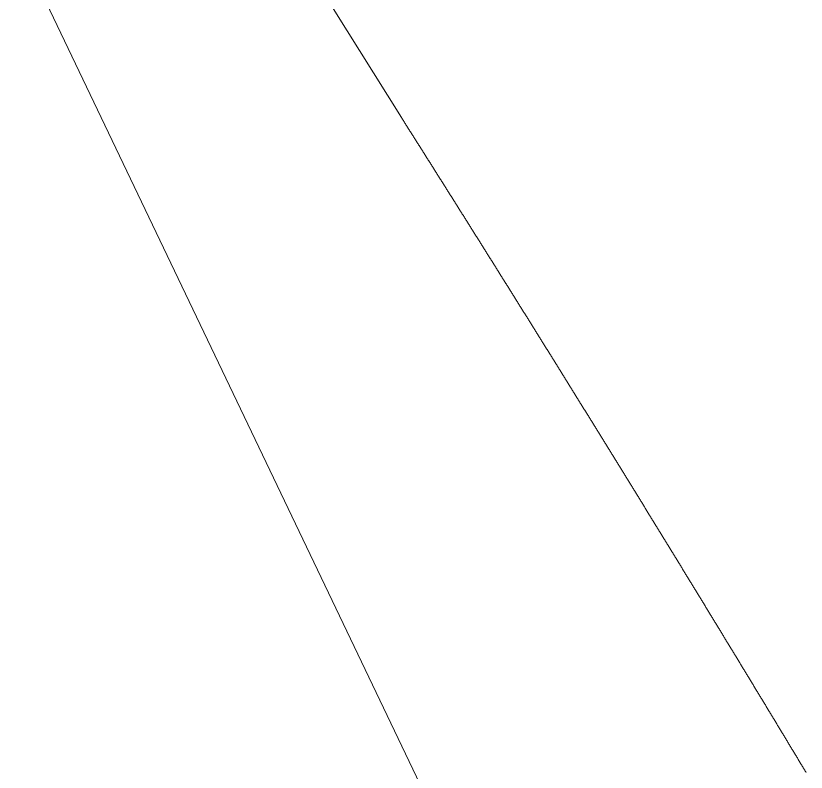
# Model space of a CAD drawing. Extents: x 174934 to 192674, y 648863 to 672607.
# Drawn here: x 179963.3 to 180046.3, y 661620.1 to 661699.5 of the extents above; entities that cross this region are included whole.
import ezdxf

# ---------------------------------------------------------------- set-up
doc = ezdxf.new("R2010")
doc.units = 0
doc.layers.add('pgesher', color=7, linetype='Continuous', lineweight=0)

msp = doc.modelspace()

# ---------------------------------------------------------------- linework, layer by layer
at = {"layer": 'pgesher', "flags": 128}
for points in [[(179878.607, 661884.586), (180022.654, 661583.37)], [(180046.263, 661620.044), (180046.211, 661620.13), (180046.16, 661620.215), (180046.108, 661620.301), (180046.056, 661620.386), (180046.005, 661620.472), (180045.953, 661620.558), (180045.902, 661620.643), (180045.85, 661620.729), (180045.798, 661620.815), (180045.747, 661620.9), (180045.695, 661620.986), (180045.643, 661621.072), (180045.592, 661621.157), (180045.54, 661621.243), (180045.489, 661621.329), (180045.437, 661621.414), (180045.385, 661621.5), (180045.334, 661621.586), (180045.282, 661621.671), (180045.23, 661621.757), (180045.179, 661621.842), (180045.127, 661621.928), (180045.075, 661622.014), (180045.024, 661622.099), (180044.972, 661622.185), (180044.921, 661622.271), (180044.869, 661622.356), (180044.817, 661622.442), (180044.766, 661622.527), (180044.714, 661622.613), (180044.662, 661622.699), (180044.611, 661622.784), (180044.559, 661622.87), (180044.507, 661622.956), (180044.456, 661623.041), (180044.404, 661623.127), (180044.352, 661623.212), (180044.3, 661623.298), (180044.249, 661623.384), (180044.197, 661623.469), (180044.145, 661623.555), (180044.094, 661623.64), (180044.042, 661623.726), (180043.99, 661623.812), (180043.939, 661623.897), (180043.887, 661623.983), (180043.835, 661624.068), (180043.783, 661624.154), (180043.732, 661624.24), (180043.68, 661624.325), (180043.628, 661624.411), (180043.577, 661624.496), (180043.525, 661624.582), (180043.473, 661624.667), (180043.421, 661624.753), (180043.37, 661624.839), (180043.318, 661624.924), (180043.266, 661625.01), (180043.215, 661625.095), (180043.163, 661625.181), (180043.111, 661625.267), (180043.059, 661625.352), (180043.008, 661625.438), (180042.956, 661625.523), (180042.904, 661625.609), (180042.852, 661625.694), (180042.801, 661625.78), (180042.749, 661625.866), (180042.697, 661625.951), (180042.645, 661626.037), (180042.594, 661626.122), (180042.542, 661626.208), (180042.49, 661626.293), (180042.438, 661626.379), (180042.386, 661626.464), (180042.335, 661626.55), (180042.283, 661626.636), (180042.231, 661626.721), (180042.179, 661626.807), (180042.128, 661626.892), (180042.076, 661626.978), (180042.024, 661627.063), (180041.972, 661627.149), (180041.92, 661627.234), (180041.869, 661627.32), (180041.817, 661627.405), (180041.765, 661627.491), (180041.713, 661627.577), (180041.661, 661627.662), (180041.61, 661627.748), (180041.558, 661627.833), (180041.506, 661627.919), (180041.454, 661628.004), (180041.402, 661628.09), (180041.35, 661628.175), (180041.299, 661628.261), (180041.247, 661628.346), (180041.195, 661628.432), (180041.143, 661628.517), (180041.091, 661628.603), (180041.04, 661628.688), (180040.988, 661628.774), (180040.936, 661628.859), (180040.884, 661628.945), (180040.832, 661629.03), (180040.78, 661629.116), (180040.728, 661629.201), (180040.677, 661629.287), (180040.625, 661629.372), (180040.573, 661629.458), (180040.521, 661629.543), (180040.469, 661629.629), (180040.417, 661629.714), (180040.365, 661629.8), (180040.314, 661629.885), (180040.262, 661629.971), (180040.21, 661630.056), (180040.158, 661630.142), (180040.106, 661630.227), (180040.054, 661630.313), (180040.002, 661630.398), (180039.95, 661630.484), (180039.899, 661630.569), (180039.847, 661630.655), (180039.795, 661630.74), (180039.743, 661630.826), (180039.691, 661630.911), (180039.639, 661630.997), (180039.587, 661631.082), (180039.535, 661631.168), (180039.483, 661631.253), (180039.431, 661631.339), (180039.38, 661631.424), (180039.328, 661631.51), (180039.276, 661631.595), (180039.224, 661631.681), (180039.172, 661631.766), (180039.12, 661631.851), (180039.068, 661631.937), (180039.016, 661632.022), (180038.964, 661632.108), (180038.912, 661632.193), (180038.86, 661632.279), (180038.808, 661632.364), (180038.756, 661632.45), (180038.704, 661632.535), (180038.653, 661632.621), (180038.601, 661632.706), (180038.549, 661632.791), (180038.497, 661632.877), (180038.445, 661632.962), (180038.393, 661633.048), (180038.341, 661633.133), (180038.289, 661633.219), (180038.237, 661633.304), (180038.185, 661633.39), (180038.133, 661633.475), (180038.081, 661633.56), (180038.029, 661633.646), (180037.977, 661633.731), (180037.925, 661633.817), (180037.873, 661633.902), (180037.821, 661633.988), (180037.769, 661634.073), (180037.717, 661634.158), (180037.665, 661634.244), (180037.613, 661634.329), (180037.561, 661634.415), (180037.509, 661634.5), (180037.457, 661634.585), (180037.405, 661634.671), (180037.353, 661634.756), (180037.301, 661634.842), (180037.249, 661634.927), (180037.197, 661635.013), (180037.145, 661635.098), (180037.093, 661635.183), (180037.041, 661635.269), (180036.989, 661635.354), (180036.937, 661635.44), (180036.885, 661635.525), (180036.833, 661635.61), (180036.781, 661635.696), (180036.729, 661635.781), (180036.677, 661635.867), (180036.625, 661635.952), (180036.573, 661636.037), (180036.521, 661636.123), (180036.469, 661636.208), (180036.417, 661636.294), (180036.365, 661636.379), (180036.313, 661636.464), (180036.26, 661636.55), (180036.208, 661636.635), (180036.156, 661636.72), (180036.104, 661636.806), (180036.052, 661636.891), (180036, 661636.977), (180035.948, 661637.062), (180035.896, 661637.147), (180035.844, 661637.233), (180035.792, 661637.318), (180035.74, 661637.403), (180035.688, 661637.489), (180035.636, 661637.574), (180035.584, 661637.66), (180035.531, 661637.745), (180035.479, 661637.83), (180035.427, 661637.916), (180035.375, 661638.001), (180035.323, 661638.086), (180035.271, 661638.172), (180035.219, 661638.257), (180035.167, 661638.342), (180035.115, 661638.428), (180035.063, 661638.513), (180035.01, 661638.598), (180034.958, 661638.684), (180034.906, 661638.769), (180034.854, 661638.854), (180034.802, 661638.94), (180034.75, 661639.025), (180034.698, 661639.11), (180034.646, 661639.196), (180034.593, 661639.281), (180034.541, 661639.366), (180034.489, 661639.452), (180034.437, 661639.537), (180034.385, 661639.622), (180034.333, 661639.708), (180034.281, 661639.793), (180034.228, 661639.878), (180034.176, 661639.964), (180034.124, 661640.049), (180034.072, 661640.134), (180034.02, 661640.22), (180033.968, 661640.305), (180033.916, 661640.39), (180033.863, 661640.476), (180033.811, 661640.561), (180033.759, 661640.646), (180033.707, 661640.732), (180033.655, 661640.817), (180033.602, 661640.902), (180033.55, 661640.988), (180033.498, 661641.073), (180033.446, 661641.158), (180033.394, 661641.244), (180033.342, 661641.329), (180033.289, 661641.414), (180033.237, 661641.499), (180033.185, 661641.585), (180033.133, 661641.67), (180033.081, 661641.755), (180033.028, 661641.841), (180032.976, 661641.926), (180032.924, 661642.011), (180032.872, 661642.096), (180032.82, 661642.182), (180032.767, 661642.267), (180032.715, 661642.352), (180032.663, 661642.438), (180032.611, 661642.523), (180032.558, 661642.608), (180032.506, 661642.693), (180032.454, 661642.779), (180032.402, 661642.864), (180032.35, 661642.949), (180032.297, 661643.035), (180032.245, 661643.12), (180032.193, 661643.205), (180032.141, 661643.29), (180032.088, 661643.376), (180032.036, 661643.461), (180031.984, 661643.546), (180031.932, 661643.631), (180031.879, 661643.717), (180031.827, 661643.802), (180031.775, 661643.887), (180031.723, 661643.972), (180031.67, 661644.058), (180031.618, 661644.143), (180031.566, 661644.228), (180031.513, 661644.313), (180031.461, 661644.399), (180031.409, 661644.484), (180031.357, 661644.569), (180031.304, 661644.654), (180031.252, 661644.74), (180031.2, 661644.825), (180031.147, 661644.91), (180031.095, 661644.995), (180031.043, 661645.081), (180030.991, 661645.166), (180030.938, 661645.251), (180030.886, 661645.336), (180030.834, 661645.422), (180030.781, 661645.507), (180030.729, 661645.592), (180030.677, 661645.677), (180030.624, 661645.762), (180030.572, 661645.848), (180030.52, 661645.933), (180030.468, 661646.018), (180030.415, 661646.103), (180030.363, 661646.189), (180030.311, 661646.274), (180030.258, 661646.359), (180030.206, 661646.444), (180030.154, 661646.529), (180030.101, 661646.615), (180030.049, 661646.7), (180029.997, 661646.785), (180029.944, 661646.87), (180029.892, 661646.955), (180029.84, 661647.041), (180029.787, 661647.126), (180029.735, 661647.211), (180029.682, 661647.296), (180029.63, 661647.381), (180029.578, 661647.467), (180029.525, 661647.552), (180029.473, 661647.637), (180029.421, 661647.722), (180029.368, 661647.807), (180029.316, 661647.893), (180029.264, 661647.978), (180029.211, 661648.063), (180029.159, 661648.148), (180029.106, 661648.233), (180029.054, 661648.319), (180029.002, 661648.404), (180028.949, 661648.489), (180028.897, 661648.574), (180028.844, 661648.659), (180028.792, 661648.744), (180028.74, 661648.83), (180028.687, 661648.915), (180028.635, 661649), (180028.582, 661649.085), (180028.53, 661649.17), (180028.478, 661649.255), (180028.425, 661649.341), (180028.373, 661649.426), (180028.32, 661649.511), (180028.268, 661649.596), (180028.216, 661649.681), (180028.163, 661649.766), (180028.111, 661649.852), (180028.058, 661649.937), (180028.006, 661650.022), (180027.953, 661650.107), (180027.901, 661650.192), (180027.849, 661650.277), (180027.796, 661650.362), (180027.744, 661650.448), (180027.691, 661650.533), (180027.639, 661650.618), (180027.586, 661650.703), (180027.534, 661650.788), (180027.481, 661650.873), (180027.429, 661650.958), (180027.376, 661651.044), (180027.324, 661651.129), (180027.272, 661651.214), (180027.219, 661651.299), (180027.167, 661651.384), (180027.114, 661651.469), (180027.062, 661651.554), (180027.009, 661651.64), (180026.957, 661651.725), (180026.904, 661651.81), (180026.852, 661651.895), (180026.799, 661651.98), (180026.747, 661652.065), (180026.694, 661652.15), (180026.642, 661652.235), (180026.589, 661652.32), (180026.537, 661652.406), (180026.484, 661652.491), (180026.432, 661652.576), (180026.379, 661652.661), (180026.327, 661652.746), (180026.274, 661652.831), (180026.222, 661652.916), (180026.169, 661653.001), (180026.117, 661653.086), (180026.064, 661653.172), (180026.012, 661653.257), (180025.959, 661653.342), (180025.907, 661653.427), (180025.854, 661653.512), (180025.802, 661653.597), (180025.749, 661653.682), (180025.696, 661653.767), (180025.644, 661653.852), (180025.591, 661653.937), (180025.539, 661654.022), (180025.486, 661654.107), (180025.434, 661654.193), (180025.381, 661654.278), (180025.329, 661654.363), (180025.276, 661654.448), (180025.224, 661654.533), (180025.171, 661654.618), (180025.118, 661654.703), (180025.066, 661654.788), (180025.013, 661654.873), (180024.961, 661654.958), (180024.908, 661655.043), (180024.856, 661655.128), (180024.803, 661655.213), (180024.75, 661655.298), (180024.698, 661655.384), (180024.645, 661655.469), (180024.593, 661655.554), (180024.54, 661655.639), (180024.487, 661655.724), (180024.435, 661655.809), (180024.382, 661655.894), (180024.33, 661655.979), (180024.277, 661656.064), (180024.225, 661656.149), (180024.172, 661656.234), (180024.119, 661656.319), (180024.067, 661656.404), (180024.014, 661656.489), (180023.961, 661656.574), (180023.909, 661656.659), (180023.856, 661656.744), (180023.804, 661656.829), (180023.751, 661656.914), (180023.698, 661656.999), (180023.646, 661657.084), (180023.593, 661657.169), (180023.54, 661657.254), (180023.488, 661657.34), (180023.435, 661657.425), (180023.383, 661657.51), (180023.33, 661657.595), (180023.277, 661657.68), (180023.225, 661657.765), (180023.172, 661657.85), (180023.119, 661657.935), (180023.067, 661658.02), (180023.014, 661658.105), (180022.961, 661658.19), (180022.909, 661658.275), (180022.856, 661658.36), (180022.803, 661658.445), (180022.751, 661658.53), (180022.698, 661658.615), (180022.645, 661658.7), (180022.593, 661658.785), (180022.54, 661658.87), (180022.487, 661658.955), (180022.435, 661659.04), (180022.382, 661659.125), (180022.329, 661659.21), (180022.277, 661659.295), (180022.224, 661659.38), (180022.171, 661659.465), (180022.118, 661659.55), (180022.066, 661659.635), (180022.013, 661659.72), (180021.96, 661659.805), (180021.908, 661659.89), (180021.855, 661659.975), (180021.802, 661660.06), (180021.75, 661660.145), (180021.697, 661660.23), (180021.644, 661660.315), (180021.591, 661660.399), (180021.539, 661660.484), (180021.486, 661660.569), (180021.433, 661660.654), (180021.38, 661660.739), (180021.328, 661660.824), (180021.275, 661660.909), (180021.222, 661660.994), (180021.169, 661661.079), (180021.117, 661661.164), (180021.064, 661661.249), (180021.011, 661661.334), (180020.959, 661661.419), (180020.906, 661661.504), (180020.853, 661661.589), (180020.8, 661661.674), (180020.747, 661661.759), (180020.695, 661661.844), (180020.642, 661661.929), (180020.589, 661662.014), (180020.536, 661662.099), (180020.484, 661662.184), (180020.431, 661662.269), (180020.378, 661662.353), (180020.325, 661662.438), (180020.273, 661662.523), (180020.22, 661662.608), (180020.167, 661662.693), (180020.114, 661662.778), (180020.061, 661662.863), (180020.009, 661662.948), (180019.956, 661663.033), (180019.903, 661663.118), (180019.85, 661663.203), (180019.797, 661663.288), (180019.745, 661663.373), (180019.692, 661663.458), (180019.639, 661663.542), (180019.586, 661663.627), (180019.533, 661663.712), (180019.481, 661663.797), (180019.428, 661663.882), (180019.375, 661663.967), (180019.322, 661664.052), (180019.269, 661664.137), (180019.216, 661664.222), (180019.164, 661664.307), (180019.111, 661664.392), (180019.058, 661664.476), (180019.005, 661664.561), (180018.952, 661664.646), (180018.899, 661664.731), (180018.847, 661664.816), (180018.794, 661664.901), (180018.741, 661664.986), (180018.688, 661665.071), (180018.635, 661665.156), (180018.582, 661665.241), (180018.529, 661665.325), (180018.477, 661665.41), (180018.424, 661665.495), (180018.371, 661665.58), (180018.318, 661665.665), (180018.265, 661665.75), (180018.212, 661665.835), (180018.159, 661665.92), (180018.106, 661666.004), (180018.054, 661666.089), (180018.001, 661666.174), (180017.948, 661666.259), (180017.895, 661666.344), (180017.842, 661666.429), (180017.789, 661666.514), (180017.736, 661666.599), (180017.683, 661666.683), (180017.63, 661666.768), (180017.578, 661666.853), (180017.525, 661666.938), (180017.472, 661667.023), (180017.419, 661667.108), (180017.366, 661667.193), (180017.313, 661667.277), (180017.26, 661667.362), (180017.207, 661667.447), (180017.154, 661667.532), (180017.101, 661667.617), (180017.048, 661667.702), (180016.995, 661667.787), (180016.943, 661667.871), (180016.89, 661667.956), (180016.837, 661668.041), (180016.784, 661668.126), (180016.731, 661668.211), (180016.678, 661668.296), (180016.625, 661668.38), (180016.572, 661668.465), (180016.519, 661668.55), (180016.466, 661668.635), (180016.413, 661668.72), (180016.36, 661668.805), (180016.307, 661668.889), (180016.254, 661668.974), (180016.201, 661669.059), (180016.148, 661669.144), (180016.095, 661669.229), (180016.042, 661669.313), (180015.989, 661669.398), (180015.936, 661669.483), (180015.883, 661669.568), (180015.83, 661669.653), (180015.777, 661669.738), (180015.725, 661669.822), (180015.672, 661669.907), (180015.619, 661669.992), (180015.566, 661670.077), (180015.513, 661670.162), (180015.46, 661670.246), (180015.407, 661670.331), (180015.354, 661670.416), (180015.301, 661670.501), (180015.248, 661670.586), (180015.195, 661670.67), (180015.142, 661670.755), (180015.089, 661670.84), (180015.035, 661670.925), (180014.982, 661671.01), (180014.929, 661671.094), (180014.876, 661671.179), (180014.823, 661671.264), (180014.77, 661671.349), (180014.717, 661671.433), (180014.664, 661671.518), (180014.611, 661671.603), (180014.558, 661671.688), (180014.505, 661671.773), (180014.452, 661671.857), (180014.399, 661671.942), (180014.346, 661672.027), (180014.293, 661672.112), (180014.24, 661672.196), (180014.187, 661672.281), (180014.134, 661672.366), (180014.081, 661672.451), (180014.028, 661672.535), (180013.975, 661672.62), (180013.922, 661672.705), (180013.869, 661672.79), (180013.815, 661672.874), (180013.762, 661672.959), (180013.709, 661673.044), (180013.656, 661673.129), (180013.603, 661673.213), (180013.55, 661673.298), (180013.497, 661673.383), (180013.444, 661673.468), (180013.391, 661673.552), (180013.338, 661673.637), (180013.285, 661673.722), (180013.232, 661673.807), (180013.178, 661673.891), (180013.125, 661673.976), (180013.072, 661674.061), (180013.019, 661674.146), (180012.966, 661674.23), (180012.913, 661674.315), (180012.86, 661674.4), (180012.807, 661674.485), (180012.754, 661674.569), (180012.7, 661674.654), (180012.647, 661674.739), (180012.594, 661674.823), (180012.541, 661674.908), (180012.488, 661674.993), (180012.435, 661675.078), (180012.382, 661675.162), (180012.329, 661675.247), (180012.275, 661675.332), (180012.222, 661675.416), (180012.169, 661675.501), (180012.116, 661675.586), (180012.063, 661675.671), (180012.01, 661675.755), (180011.957, 661675.84), (180011.903, 661675.925), (180011.85, 661676.009), (180011.797, 661676.094), (180011.744, 661676.179), (180011.691, 661676.263), (180011.638, 661676.348), (180011.584, 661676.433), (180011.531, 661676.518), (180011.478, 661676.602), (180011.425, 661676.687), (180011.372, 661676.772), (180011.319, 661676.856), (180011.265, 661676.941), (180011.212, 661677.026), (180011.159, 661677.11), (180011.106, 661677.195), (180011.053, 661677.28), (180010.999, 661677.364), (180010.946, 661677.449), (180010.893, 661677.534), (180010.84, 661677.618), (180010.787, 661677.703), (180010.733, 661677.788), (180010.68, 661677.872), (180010.627, 661677.957), (180010.574, 661678.042), (180010.521, 661678.126), (180010.467, 661678.211), (180010.414, 661678.296), (180010.361, 661678.38), (180010.308, 661678.465), (180010.254, 661678.55), (180010.201, 661678.634), (180010.148, 661678.719), (180010.095, 661678.804), (180010.041, 661678.888), (180009.988, 661678.973), (180009.935, 661679.058), (180009.882, 661679.142), (180009.828, 661679.227), (180009.775, 661679.312), (180009.722, 661679.396), (180009.669, 661679.481), (180009.615, 661679.566), (180009.562, 661679.65), (180009.509, 661679.735), (180009.456, 661679.819), (180009.402, 661679.904), (180009.349, 661679.989), (180009.296, 661680.073), (180009.243, 661680.158), (180009.189, 661680.243), (180009.136, 661680.327), (180009.083, 661680.412), (180009.029, 661680.496), (180008.976, 661680.581), (180008.923, 661680.666), (180008.87, 661680.75), (180008.816, 661680.835), (180008.763, 661680.92), (180008.71, 661681.004), (180008.656, 661681.089), (180008.603, 661681.173), (180008.55, 661681.258), (180008.497, 661681.343), (180008.443, 661681.427), (180008.39, 661681.512), (180008.337, 661681.596), (180008.283, 661681.681), (180008.23, 661681.766), (180008.177, 661681.85), (180008.123, 661681.935), (180008.07, 661682.019), (180008.017, 661682.104), (180007.963, 661682.189), (180007.91, 661682.273), (180007.857, 661682.358), (180007.803, 661682.442), (180007.75, 661682.527), (180007.697, 661682.611), (180007.643, 661682.696), (180007.59, 661682.781), (180007.537, 661682.865), (180007.483, 661682.95), (180007.43, 661683.034), (180007.377, 661683.119), (180007.323, 661683.204), (180007.27, 661683.288), (180007.216, 661683.373), (180007.163, 661683.457), (180007.11, 661683.542), (180007.056, 661683.626), (180007.003, 661683.711), (180006.95, 661683.796), (180006.896, 661683.88), (180006.843, 661683.965), (180006.789, 661684.049), (180006.736, 661684.134), (180006.683, 661684.218), (180006.629, 661684.303), (180006.576, 661684.387), (180006.522, 661684.472), (180006.469, 661684.557), (180006.416, 661684.641), (180006.362, 661684.726), (180006.309, 661684.81), (180006.255, 661684.895), (180006.202, 661684.979), (180006.149, 661685.064), (180006.095, 661685.148), (180006.042, 661685.233), (180005.988, 661685.317), (180005.935, 661685.402), (180005.882, 661685.486), (180005.828, 661685.571), (180005.775, 661685.656), (180005.721, 661685.74), (180005.668, 661685.825), (180005.614, 661685.909), (180005.561, 661685.994), (180005.508, 661686.078), (180005.454, 661686.163), (180005.401, 661686.247), (180005.347, 661686.332), (180005.294, 661686.416), (180005.24, 661686.501), (180005.187, 661686.585), (180005.133, 661686.67), (180005.08, 661686.754), (180005.027, 661686.839), (180004.973, 661686.923), (180004.92, 661687.008), (180004.866, 661687.092), (180004.813, 661687.177), (180004.759, 661687.261), (180004.706, 661687.346), (180004.652, 661687.43), (180004.599, 661687.515), (180004.545, 661687.599), (180004.492, 661687.684), (180004.438, 661687.768), (180004.385, 661687.853), (180004.331, 661687.937), (180004.278, 661688.022), (180004.224, 661688.106), (180004.171, 661688.191), (180004.117, 661688.275), (180004.064, 661688.36), (180004.01, 661688.444), (180003.957, 661688.529), (180003.903, 661688.613), (180003.85, 661688.698), (180003.796, 661688.782), (180003.743, 661688.866), (179924.421, 661815.386)]]:
    msp.add_lwpolyline(points, dxfattribs=at)

doc.saveas('drawing.dxf')
